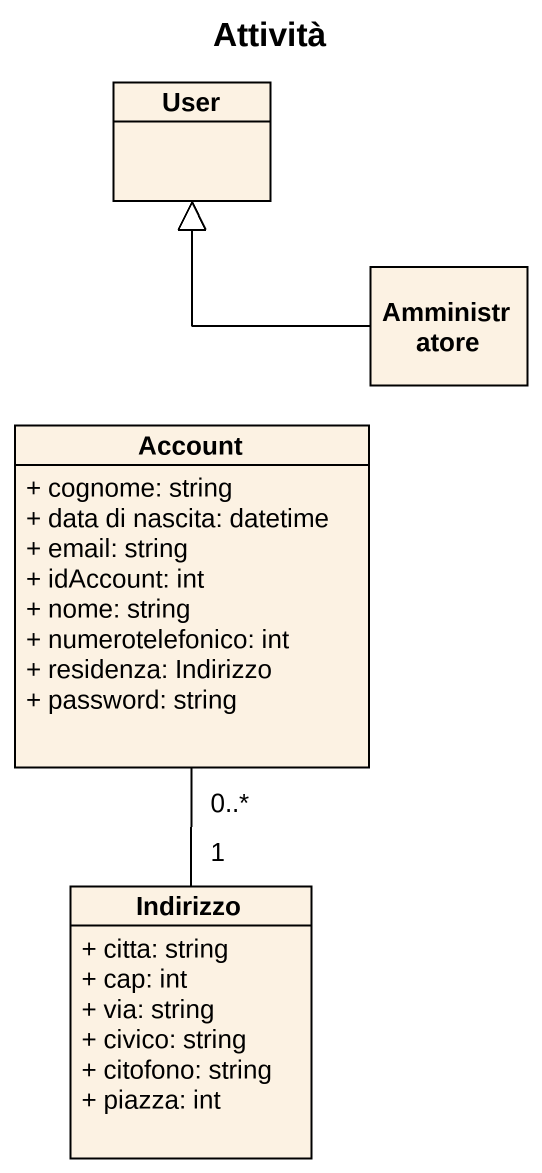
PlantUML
@startuml
title Attività
hide circle
hide empty members
skinparam classAttributeIconSize 0
class User
class Amministratore
class Account {
  + cognome: string
  + data di nascita: datetime
  + email: string
  + idAccount: int
  + nome: string
  + numerotelefonico: int
  + residenza: Indirizzo
  + password: string
}
class Indirizzo {
  + citta: string
  + cap: int
  + via: string
  + civico: string
  + citofono: string
  + piazza: int
}
Amministratore -up-|> User
Indirizzo "1" -up- "0..*" Account
@enduml
